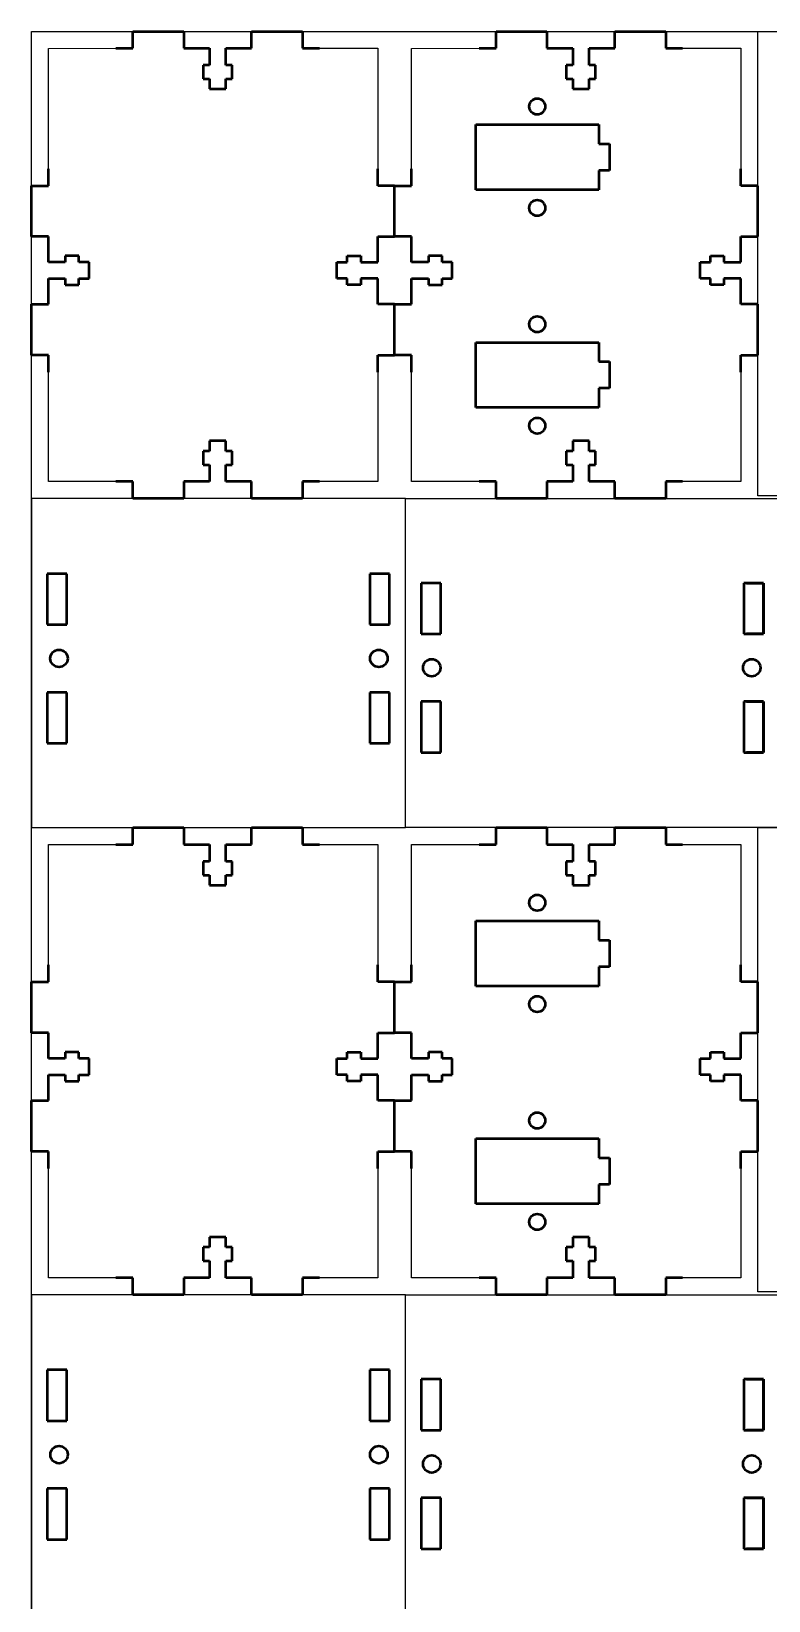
# Model space of a CAD drawing. Header units: millimetres. Extents: x 3153 to 3489, y 398 to 1818.
# Drawn here: x 3153.4 to 3291.4, y 1524.2 to 1818.2 of the extents above; entities that cross this region are included whole.
import ezdxf

# ---------------------------------------------------------------- set-up
doc = ezdxf.new("R2010")
doc.units = ezdxf.units.MM
doc.layers.add('Visible (ANSI)', color=7, linetype='Continuous', lineweight=50)

msp = doc.modelspace()

# ---------------------------------------------------------------- linework, layer by layer
at = {"color": 114, "true_color": 0x139b48}
msp.add_lwpolyline([(3153.39, 1818.22), (3489.16, 1818.22), (3489.16, 398.22), (3153.39, 398.22)], close=True, dxfattribs=at)
for points in [[(3289.38, 1818.22), (3359.38, 1818.22), (3359.38, 1731.22), (3289.38, 1731.22)], [(3223.39, 1730.69), (3153.39, 1730.69), (3153.39, 1669.05), (3223.39, 1669.05)], [(3293.4, 1669.05), (3223.4, 1669.05), (3223.39, 1730.69), (3293.39, 1730.69)], [(3289.38, 1669.05), (3359.38, 1669.05), (3359.38, 1582.05), (3289.38, 1582.05)], [(3223.4, 1581.52), (3153.39, 1581.52), (3153.4, 1519.87), (3223.4, 1519.87)], [(3293.4, 1519.88), (3223.4, 1519.87), (3223.4, 1581.52), (3293.4, 1581.52)]]:
    msp.add_lwpolyline(points, close=True)
for points in [[(3156.57, 1815.04), (3172.39, 1815.05)], [(3156.57, 1789.31), (3156.57, 1815.04)], [(3204.14, 1815.05), (3218.21, 1815.05)], [(3218.21, 1815.05), (3218.21, 1789.31)], [(3224.56, 1815.04), (3240.38, 1815.05)], [(3224.56, 1789.31), (3224.56, 1815.04)], [(3272.13, 1815.05), (3286.2, 1815.05)], [(3286.2, 1815.05), (3286.2, 1789.31)], [(3172.39, 1733.86), (3156.57, 1733.86), (3156.57, 1757.56)], [(3218.21, 1757.56), (3218.21, 1733.86), (3204.14, 1733.86)], [(3240.38, 1733.86), (3224.56, 1733.86), (3224.56, 1757.56)], [(3286.2, 1757.56), (3286.2, 1733.86), (3272.13, 1733.86)], [(3156.57, 1665.87), (3172.39, 1665.87)], [(3156.57, 1640.14), (3156.57, 1665.87)], [(3204.14, 1665.87), (3218.21, 1665.87)], [(3218.21, 1665.87), (3218.21, 1640.14)], [(3224.56, 1665.87), (3240.38, 1665.87)], [(3224.56, 1640.14), (3224.56, 1665.87)], [(3272.13, 1665.87), (3286.2, 1665.87)], [(3286.2, 1665.87), (3286.2, 1640.14)], [(3172.39, 1584.69), (3156.57, 1584.69), (3156.57, 1608.39)], [(3218.21, 1608.39), (3218.21, 1584.69), (3204.14, 1584.69)], [(3240.38, 1584.69), (3224.56, 1584.69), (3224.56, 1608.39)], [(3286.2, 1608.39), (3286.2, 1584.69), (3272.13, 1584.69)]]:
    msp.add_lwpolyline(points)
at = {"layer": 'Visible (ANSI)'}
for p, q in [((3172.39, 1818.22), (3181.91, 1818.22)), ((3172.39, 1815.05), (3172.39, 1818.22)), ((3181.91, 1818.22), (3181.91, 1815.05)), ((3194.61, 1818.22), (3204.14, 1818.22)), ((3194.61, 1815.05), (3194.61, 1818.22)), ((3204.14, 1818.22), (3204.14, 1815.05)), ((3240.38, 1818.22), (3249.9, 1818.22)), ((3240.38, 1815.05), (3240.38, 1818.22)), ((3249.9, 1818.22), (3249.9, 1815.05)), ((3262.6, 1818.22), (3272.13, 1818.22)), ((3262.6, 1815.05), (3262.6, 1818.22)), ((3272.13, 1818.22), (3272.13, 1815.05)), ((3169.21, 1815.05), (3172.39, 1815.05)), ((3181.91, 1815.05), (3186.74, 1815.05)), ((3186.74, 1815.05), (3186.74, 1811.87)), ((3189.79, 1811.87), (3189.79, 1815.05)), ((3189.79, 1815.05), (3194.61, 1815.05)), ((3204.14, 1815.05), (3207.31, 1815.05)), ((3237.2, 1815.05), (3240.38, 1815.05)), ((3249.9, 1815.05), (3254.73, 1815.05)), ((3254.73, 1815.05), (3254.73, 1811.87)), ((3257.78, 1811.87), (3257.78, 1815.05)), ((3257.78, 1815.05), (3262.6, 1815.05)), ((3272.13, 1815.05), (3275.3, 1815.05)), ((3185.53, 1811.87), (3185.53, 1809.33)), ((3186.74, 1811.87), (3185.53, 1811.87)), ((3190.99, 1811.87), (3189.79, 1811.87)), ((3190.99, 1809.33), (3190.99, 1811.87)), ((3253.52, 1811.87), (3253.52, 1809.33)), ((3254.73, 1811.87), (3253.52, 1811.87)), ((3258.98, 1811.87), (3257.78, 1811.87)), ((3258.98, 1809.33), (3258.98, 1811.87)), ((3185.53, 1809.33), (3186.74, 1809.33)), ((3186.74, 1809.33), (3186.74, 1807.43)), ((3189.79, 1809.33), (3190.99, 1809.33)), ((3189.79, 1807.43), (3189.79, 1809.33)), ((3253.52, 1809.33), (3254.73, 1809.33)), ((3254.73, 1809.33), (3254.73, 1807.43)), ((3257.78, 1809.33), (3258.98, 1809.33)), ((3257.78, 1807.43), (3257.78, 1809.33)), ((3186.74, 1807.43), (3189.79, 1807.43)), ((3254.73, 1807.43), (3257.78, 1807.43)), ((3236.58, 1788.55), (3236.58, 1800.75)), ((3236.58, 1800.75), (3259.58, 1800.75)), ((3259.58, 1800.75), (3259.58, 1797.15)), ((3259.58, 1797.15), (3261.58, 1797.15)), ((3261.58, 1797.15), (3261.58, 1792.15)), ((3156.57, 1789.31), (3156.57, 1792.49)), ((3218.21, 1789.31), (3218.21, 1792.49)), ((3224.56, 1789.31), (3224.56, 1792.49)), ((3261.58, 1792.15), (3259.58, 1792.15)), ((3259.58, 1792.15), (3259.58, 1788.55)), ((3286.2, 1789.31), (3286.2, 1792.49)), ((3153.39, 1779.79), (3153.39, 1789.31)), ((3153.39, 1789.31), (3156.57, 1789.31)), ((3221.38, 1789.31), (3218.21, 1789.31)), ((3221.38, 1779.79), (3221.38, 1789.31)), ((3221.38, 1789.31), (3224.56, 1789.31)), ((3221.38, 1779.79), (3221.38, 1789.31)), ((3259.58, 1788.55), (3236.58, 1788.55)), ((3289.38, 1789.31), (3286.2, 1789.31)), ((3289.38, 1779.79), (3289.38, 1789.31)), ((3156.57, 1779.79), (3153.39, 1779.79)), ((3156.57, 1774.96), (3156.57, 1779.79)), ((3218.21, 1774.96), (3218.21, 1779.79)), ((3218.21, 1779.79), (3221.38, 1779.79)), ((3224.56, 1779.79), (3221.38, 1779.79)), ((3224.56, 1774.96), (3224.56, 1779.79)), ((3286.2, 1774.96), (3286.2, 1779.79)), ((3286.2, 1779.79), (3289.38, 1779.79)), ((3159.74, 1776.17), (3159.74, 1774.96)), ((3162.28, 1776.17), (3159.74, 1776.17)), ((3162.28, 1774.96), (3162.28, 1776.17)), ((3212.49, 1776.17), (3215.03, 1776.17)), ((3212.49, 1774.96), (3212.49, 1776.17)), ((3215.03, 1776.17), (3215.03, 1774.96)), ((3227.73, 1776.17), (3227.73, 1774.96)), ((3230.27, 1776.17), (3227.73, 1776.17)), ((3230.27, 1774.96), (3230.27, 1776.17)), ((3280.49, 1776.17), (3283.03, 1776.17)), ((3280.49, 1774.96), (3280.49, 1776.17)), ((3283.03, 1776.17), (3283.03, 1774.96)), ((3159.74, 1774.96), (3156.57, 1774.96)), ((3164.19, 1774.96), (3162.28, 1774.96)), ((3164.19, 1771.91), (3164.19, 1774.96)), ((3210.59, 1771.91), (3210.59, 1774.96)), ((3210.59, 1774.96), (3212.49, 1774.96)), ((3215.03, 1774.96), (3218.21, 1774.96)), ((3227.73, 1774.96), (3224.56, 1774.96)), ((3232.18, 1774.96), (3230.27, 1774.96)), ((3232.18, 1771.91), (3232.18, 1774.96)), ((3278.58, 1771.91), (3278.58, 1774.96)), ((3278.58, 1774.96), (3280.49, 1774.96)), ((3283.03, 1774.96), (3286.2, 1774.96)), ((3156.57, 1771.91), (3159.74, 1771.91)), ((3156.57, 1767.09), (3156.57, 1771.91)), ((3159.74, 1771.91), (3159.74, 1770.71)), ((3159.74, 1770.71), (3162.28, 1770.71)), ((3162.28, 1771.91), (3164.19, 1771.91)), ((3162.28, 1770.71), (3162.28, 1771.91)), ((3212.49, 1771.91), (3210.59, 1771.91)), ((3212.49, 1770.71), (3212.49, 1771.91)), ((3215.03, 1770.71), (3212.49, 1770.71)), ((3215.03, 1771.91), (3215.03, 1770.71)), ((3218.21, 1771.91), (3215.03, 1771.91)), ((3218.21, 1767.09), (3218.21, 1771.91)), ((3224.56, 1771.91), (3227.73, 1771.91)), ((3224.56, 1767.09), (3224.56, 1771.91)), ((3227.73, 1771.91), (3227.73, 1770.71)), ((3227.73, 1770.71), (3230.27, 1770.71)), ((3230.27, 1771.91), (3232.18, 1771.91)), ((3230.27, 1770.71), (3230.27, 1771.91)), ((3280.49, 1771.91), (3278.58, 1771.91)), ((3280.49, 1770.71), (3280.49, 1771.91)), ((3283.03, 1770.71), (3280.49, 1770.71)), ((3283.03, 1771.91), (3283.03, 1770.71)), ((3286.2, 1771.91), (3283.03, 1771.91)), ((3286.2, 1767.09), (3286.2, 1771.91)), ((3153.39, 1757.56), (3153.39, 1767.09)), ((3153.39, 1767.09), (3156.57, 1767.09)), ((3221.38, 1767.09), (3218.21, 1767.09)), ((3221.38, 1757.56), (3221.38, 1767.09)), ((3221.38, 1767.09), (3224.56, 1767.09)), ((3221.38, 1757.56), (3221.38, 1767.09)), ((3289.38, 1767.09), (3286.2, 1767.09)), ((3289.38, 1757.56), (3289.38, 1767.09)), ((3236.58, 1747.75), (3236.58, 1759.95)), ((3236.58, 1759.95), (3259.58, 1759.95)), ((3259.58, 1759.95), (3259.58, 1756.35)), ((3156.57, 1757.56), (3153.39, 1757.56)), ((3156.57, 1754.39), (3156.57, 1757.56)), ((3218.21, 1754.39), (3218.21, 1757.56)), ((3218.21, 1757.56), (3221.38, 1757.56)), ((3224.56, 1757.56), (3221.38, 1757.56)), ((3224.56, 1754.39), (3224.56, 1757.56)), ((3259.58, 1756.35), (3261.58, 1756.35)), ((3261.58, 1756.35), (3261.58, 1751.35)), ((3286.2, 1754.39), (3286.2, 1757.56)), ((3286.2, 1757.56), (3289.38, 1757.56)), ((3261.58, 1751.35), (3259.58, 1751.35)), ((3259.58, 1751.35), (3259.58, 1747.75)), ((3259.58, 1747.75), (3236.58, 1747.75)), ((3189.79, 1741.48), (3186.74, 1741.48)), ((3186.74, 1741.48), (3186.74, 1739.58)), ((3189.79, 1739.58), (3189.79, 1741.48)), ((3257.78, 1741.48), (3254.73, 1741.48)), ((3254.73, 1741.48), (3254.73, 1739.58)), ((3257.78, 1739.58), (3257.78, 1741.48)), ((3185.53, 1739.58), (3185.53, 1737.04)), ((3186.74, 1739.58), (3185.53, 1739.58)), ((3190.99, 1739.58), (3189.79, 1739.58)), ((3190.99, 1737.04), (3190.99, 1739.58)), ((3253.52, 1739.58), (3253.52, 1737.04)), ((3254.73, 1739.58), (3253.52, 1739.58)), ((3258.98, 1739.58), (3257.78, 1739.58)), ((3258.98, 1737.04), (3258.98, 1739.58)), ((3185.53, 1737.04), (3186.74, 1737.04)), ((3186.74, 1737.04), (3186.74, 1733.86)), ((3189.79, 1737.04), (3190.99, 1737.04)), ((3189.79, 1733.86), (3189.79, 1737.04)), ((3253.52, 1737.04), (3254.73, 1737.04)), ((3254.73, 1737.04), (3254.73, 1733.86)), ((3257.78, 1737.04), (3258.98, 1737.04)), ((3257.78, 1733.86), (3257.78, 1737.04)), ((3172.39, 1733.86), (3169.21, 1733.86)), ((3172.39, 1730.69), (3172.39, 1733.86)), ((3186.74, 1733.86), (3181.91, 1733.86)), ((3181.91, 1733.86), (3181.91, 1730.69)), ((3194.61, 1733.86), (3189.79, 1733.86)), ((3194.61, 1730.69), (3194.61, 1733.86)), ((3207.31, 1733.86), (3204.14, 1733.86)), ((3204.14, 1733.86), (3204.14, 1730.69)), ((3240.38, 1733.86), (3237.2, 1733.86)), ((3240.38, 1730.69), (3240.38, 1733.86)), ((3254.73, 1733.86), (3249.9, 1733.86)), ((3249.9, 1733.86), (3249.9, 1730.69)), ((3262.6, 1733.86), (3257.78, 1733.86)), ((3262.6, 1730.69), (3262.6, 1733.86)), ((3275.3, 1733.86), (3272.13, 1733.86)), ((3272.13, 1733.86), (3272.13, 1730.69)), ((3181.91, 1730.69), (3172.39, 1730.69)), ((3204.14, 1730.69), (3194.61, 1730.69)), ((3249.9, 1730.69), (3240.38, 1730.69)), ((3272.13, 1730.69), (3262.6, 1730.69)), ((3159.52, 1716.62), (3156.34, 1716.62)), ((3156.34, 1716.62), (3156.34, 1707.09)), ((3160.04, 1716.62), (3156.34, 1716.62)), ((3156.34, 1716.62), (3156.34, 1707.09)), ((3160.04, 1707.09), (3160.04, 1716.62)), ((3220.42, 1716.62), (3216.72, 1716.62)), ((3216.72, 1716.62), (3216.72, 1707.09)), ((3220.42, 1716.62), (3217.25, 1716.62)), ((3220.42, 1707.09), (3220.42, 1716.62)), ((3220.42, 1707.09), (3220.42, 1716.62)), ((3229.52, 1714.87), (3226.34, 1714.87)), ((3226.34, 1714.87), (3226.34, 1705.35)), ((3230.04, 1714.87), (3226.34, 1714.87)), ((3226.34, 1714.87), (3226.34, 1705.35)), ((3230.04, 1705.35), (3230.04, 1714.87)), ((3290.43, 1714.87), (3286.73, 1714.87)), ((3286.73, 1714.87), (3286.73, 1705.35)), ((3287.25, 1714.87), (3290.43, 1714.87)), ((3290.43, 1714.87), (3290.43, 1705.35)), ((3290.43, 1705.35), (3290.43, 1714.87)), ((3156.34, 1707.09), (3159.52, 1707.09)), ((3156.34, 1707.09), (3160.04, 1707.09)), ((3216.72, 1707.09), (3220.42, 1707.09)), ((3217.25, 1707.09), (3220.42, 1707.09)), ((3226.34, 1705.35), (3229.52, 1705.35)), ((3226.34, 1705.35), (3230.04, 1705.35)), ((3286.73, 1705.35), (3290.43, 1705.35)), ((3290.43, 1705.35), (3287.25, 1705.35)), ((3159.52, 1694.39), (3156.34, 1694.39)), ((3156.34, 1694.39), (3156.34, 1684.87)), ((3160.04, 1694.39), (3156.34, 1694.39)), ((3156.34, 1694.39), (3156.34, 1684.87)), ((3160.04, 1684.87), (3160.04, 1694.39)), ((3220.42, 1694.39), (3216.72, 1694.39)), ((3216.72, 1694.39), (3216.72, 1684.87)), ((3220.42, 1684.87), (3220.42, 1694.39)), ((3229.52, 1692.65), (3226.34, 1692.65)), ((3226.34, 1692.65), (3226.34, 1683.12)), ((3230.04, 1692.65), (3226.34, 1692.65)), ((3226.34, 1692.65), (3226.34, 1683.12)), ((3230.04, 1683.12), (3230.04, 1692.65)), ((3290.43, 1692.65), (3286.73, 1692.65)), ((3286.73, 1692.65), (3286.73, 1683.12)), ((3287.25, 1692.65), (3290.43, 1692.65)), ((3290.43, 1692.65), (3290.43, 1683.12)), ((3290.43, 1683.12), (3290.43, 1692.65)), ((3156.34, 1684.87), (3159.52, 1684.87)), ((3156.34, 1684.87), (3160.04, 1684.87)), ((3216.72, 1684.87), (3220.42, 1684.87)), ((3226.34, 1683.12), (3229.52, 1683.12)), ((3226.34, 1683.12), (3230.04, 1683.12)), ((3286.73, 1683.12), (3290.43, 1683.12)), ((3290.43, 1683.12), (3287.25, 1683.12)), ((3172.39, 1669.05), (3181.91, 1669.05)), ((3172.39, 1665.87), (3172.39, 1669.05)), ((3181.91, 1669.05), (3181.91, 1665.87)), ((3194.61, 1669.05), (3204.14, 1669.05)), ((3194.61, 1665.87), (3194.61, 1669.05)), ((3204.14, 1669.05), (3204.14, 1665.87)), ((3240.38, 1669.05), (3249.9, 1669.05)), ((3240.38, 1665.87), (3240.38, 1669.05)), ((3249.9, 1669.05), (3249.9, 1665.87)), ((3262.6, 1669.05), (3272.13, 1669.05)), ((3262.6, 1665.87), (3262.6, 1669.05)), ((3272.13, 1669.05), (3272.13, 1665.87)), ((3169.21, 1665.87), (3172.39, 1665.87)), ((3181.91, 1665.87), (3186.74, 1665.87)), ((3186.74, 1665.87), (3186.74, 1662.7)), ((3189.79, 1662.7), (3189.79, 1665.87)), ((3189.79, 1665.87), (3194.61, 1665.87)), ((3204.14, 1665.87), (3207.31, 1665.87)), ((3237.2, 1665.87), (3240.38, 1665.87)), ((3249.9, 1665.87), (3254.73, 1665.87)), ((3254.73, 1665.87), (3254.73, 1662.7)), ((3257.78, 1662.7), (3257.78, 1665.87)), ((3257.78, 1665.87), (3262.6, 1665.87)), ((3272.13, 1665.87), (3275.3, 1665.87)), ((3185.53, 1662.7), (3185.53, 1660.16)), ((3186.74, 1662.7), (3185.53, 1662.7)), ((3190.99, 1662.7), (3189.79, 1662.7)), ((3190.99, 1660.16), (3190.99, 1662.7)), ((3253.52, 1662.7), (3253.52, 1660.16)), ((3254.73, 1662.7), (3253.52, 1662.7)), ((3258.98, 1662.7), (3257.78, 1662.7)), ((3258.98, 1660.16), (3258.98, 1662.7)), ((3185.53, 1660.16), (3186.74, 1660.16)), ((3186.74, 1660.16), (3186.74, 1658.25)), ((3186.74, 1658.25), (3189.79, 1658.25)), ((3189.79, 1660.16), (3190.99, 1660.16)), ((3189.79, 1658.25), (3189.79, 1660.16)), ((3253.52, 1660.16), (3254.73, 1660.16)), ((3254.73, 1660.16), (3254.73, 1658.25)), ((3254.73, 1658.25), (3257.78, 1658.25)), ((3257.78, 1660.16), (3258.98, 1660.16)), ((3257.78, 1658.25), (3257.78, 1660.16)), ((3236.58, 1639.37), (3236.58, 1651.57)), ((3236.58, 1651.57), (3259.58, 1651.57)), ((3259.58, 1651.57), (3259.58, 1647.97)), ((3259.58, 1647.97), (3261.58, 1647.97)), ((3261.58, 1647.97), (3261.58, 1642.97)), ((3156.57, 1640.14), (3156.57, 1643.31)), ((3218.21, 1640.14), (3218.21, 1643.31)), ((3224.56, 1640.14), (3224.56, 1643.31)), ((3261.58, 1642.97), (3259.58, 1642.97)), ((3259.58, 1642.97), (3259.58, 1639.37)), ((3286.2, 1640.14), (3286.2, 1643.31)), ((3153.39, 1630.61), (3153.39, 1640.14)), ((3153.39, 1640.14), (3156.57, 1640.14)), ((3221.39, 1640.14), (3218.21, 1640.14)), ((3221.39, 1630.61), (3221.39, 1640.14)), ((3221.39, 1640.14), (3224.56, 1640.14)), ((3221.39, 1630.61), (3221.39, 1640.14)), ((3259.58, 1639.37), (3236.58, 1639.37)), ((3289.38, 1640.14), (3286.2, 1640.14)), ((3289.38, 1630.61), (3289.38, 1640.14)), ((3156.57, 1630.61), (3153.39, 1630.61)), ((3156.57, 1625.79), (3156.57, 1630.61)), ((3218.21, 1625.79), (3218.21, 1630.61)), ((3218.21, 1630.61), (3221.39, 1630.61)), ((3224.56, 1630.61), (3221.39, 1630.61)), ((3224.56, 1625.79), (3224.56, 1630.61)), ((3286.2, 1625.79), (3286.2, 1630.61)), ((3286.2, 1630.61), (3289.38, 1630.61)), ((3159.74, 1626.99), (3159.74, 1625.79)), ((3162.28, 1626.99), (3159.74, 1626.99)), ((3162.28, 1625.79), (3162.28, 1626.99)), ((3212.5, 1626.99), (3215.04, 1626.99)), ((3212.5, 1625.79), (3212.5, 1626.99)), ((3215.04, 1626.99), (3215.04, 1625.79)), ((3227.74, 1626.99), (3227.74, 1625.79)), ((3230.28, 1626.99), (3227.74, 1626.99)), ((3230.28, 1625.79), (3230.28, 1626.99)), ((3280.49, 1626.99), (3283.03, 1626.99)), ((3280.49, 1625.79), (3280.49, 1626.99)), ((3283.03, 1626.99), (3283.03, 1625.79)), ((3159.74, 1625.79), (3156.57, 1625.79)), ((3164.19, 1625.79), (3162.28, 1625.79)), ((3164.19, 1622.74), (3164.19, 1625.79)), ((3210.59, 1622.74), (3210.59, 1625.79)), ((3210.59, 1625.79), (3212.5, 1625.79)), ((3215.04, 1625.79), (3218.21, 1625.79)), ((3227.74, 1625.79), (3224.56, 1625.79)), ((3232.18, 1625.79), (3230.28, 1625.79)), ((3232.18, 1622.74), (3232.18, 1625.79)), ((3278.58, 1622.74), (3278.58, 1625.79)), ((3278.58, 1625.79), (3280.49, 1625.79)), ((3283.03, 1625.79), (3286.2, 1625.79)), ((3156.57, 1622.74), (3159.74, 1622.74)), ((3156.57, 1617.91), (3156.57, 1622.74)), ((3159.74, 1622.74), (3159.74, 1621.53)), ((3159.74, 1621.53), (3162.28, 1621.53)), ((3162.28, 1622.74), (3164.19, 1622.74)), ((3162.28, 1621.53), (3162.28, 1622.74)), ((3212.5, 1622.74), (3210.59, 1622.74)), ((3212.5, 1621.53), (3212.5, 1622.74)), ((3215.04, 1621.53), (3212.5, 1621.53)), ((3215.04, 1622.74), (3215.04, 1621.53)), ((3218.21, 1622.74), (3215.04, 1622.74)), ((3218.21, 1617.91), (3218.21, 1622.74)), ((3224.56, 1622.74), (3227.74, 1622.74)), ((3224.56, 1617.91), (3224.56, 1622.74)), ((3227.74, 1622.74), (3227.74, 1621.53)), ((3227.74, 1621.53), (3230.28, 1621.53)), ((3230.28, 1622.74), (3232.18, 1622.74)), ((3230.28, 1621.53), (3230.28, 1622.74)), ((3280.49, 1622.74), (3278.58, 1622.74)), ((3280.49, 1621.53), (3280.49, 1622.74)), ((3283.03, 1621.53), (3280.49, 1621.53)), ((3283.03, 1622.74), (3283.03, 1621.53)), ((3286.2, 1622.74), (3283.03, 1622.74)), ((3286.2, 1617.91), (3286.2, 1622.74)), ((3153.39, 1608.39), (3153.39, 1617.91)), ((3153.39, 1617.91), (3156.57, 1617.91)), ((3221.39, 1617.91), (3218.21, 1617.91)), ((3221.39, 1608.39), (3221.39, 1617.91)), ((3221.39, 1617.91), (3224.56, 1617.91)), ((3221.39, 1608.39), (3221.39, 1617.91)), ((3289.38, 1617.91), (3286.2, 1617.91)), ((3289.38, 1608.39), (3289.38, 1617.91)), ((3156.57, 1608.39), (3153.39, 1608.39)), ((3156.57, 1605.21), (3156.57, 1608.39)), ((3218.21, 1605.21), (3218.21, 1608.39)), ((3218.21, 1608.39), (3221.39, 1608.39)), ((3224.56, 1608.39), (3221.39, 1608.39)), ((3224.56, 1605.21), (3224.56, 1608.39)), ((3236.58, 1598.57), (3236.58, 1610.77)), ((3236.58, 1610.77), (3259.58, 1610.77)), ((3259.58, 1610.77), (3259.58, 1607.17)), ((3286.2, 1605.21), (3286.2, 1608.39)), ((3286.2, 1608.39), (3289.38, 1608.39)), ((3259.58, 1607.17), (3261.58, 1607.17)), ((3261.58, 1607.17), (3261.58, 1602.17)), ((3261.58, 1602.17), (3259.58, 1602.17)), ((3259.58, 1602.17), (3259.58, 1598.57)), ((3259.58, 1598.57), (3236.58, 1598.57)), ((3189.79, 1592.31), (3186.74, 1592.31)), ((3186.74, 1592.31), (3186.74, 1590.41)), ((3189.79, 1590.41), (3189.79, 1592.31)), ((3257.78, 1592.31), (3254.73, 1592.31)), ((3254.73, 1592.31), (3254.73, 1590.41)), ((3257.78, 1590.41), (3257.78, 1592.31)), ((3185.53, 1590.41), (3185.53, 1587.87)), ((3186.74, 1590.41), (3185.53, 1590.41)), ((3185.53, 1587.87), (3186.74, 1587.87)), ((3186.74, 1587.87), (3186.74, 1584.69)), ((3190.99, 1590.41), (3189.79, 1590.41)), ((3189.79, 1587.87), (3190.99, 1587.87)), ((3189.79, 1584.69), (3189.79, 1587.87)), ((3190.99, 1587.87), (3190.99, 1590.41)), ((3253.52, 1590.41), (3253.52, 1587.87)), ((3254.73, 1590.41), (3253.52, 1590.41)), ((3253.52, 1587.87), (3254.73, 1587.87)), ((3254.73, 1587.87), (3254.73, 1584.69)), ((3258.98, 1590.41), (3257.78, 1590.41)), ((3257.78, 1587.87), (3258.98, 1587.87)), ((3257.78, 1584.69), (3257.78, 1587.87)), ((3258.98, 1587.87), (3258.98, 1590.41)), ((3172.39, 1584.69), (3169.21, 1584.69)), ((3172.39, 1581.52), (3172.39, 1584.69)), ((3186.74, 1584.69), (3181.91, 1584.69)), ((3181.91, 1584.69), (3181.91, 1581.52)), ((3194.61, 1584.69), (3189.79, 1584.69)), ((3194.61, 1581.52), (3194.61, 1584.69)), ((3207.31, 1584.69), (3204.14, 1584.69)), ((3204.14, 1584.69), (3204.14, 1581.52)), ((3240.38, 1584.69), (3237.2, 1584.69)), ((3240.38, 1581.52), (3240.38, 1584.69)), ((3254.73, 1584.69), (3249.9, 1584.69)), ((3249.9, 1584.69), (3249.9, 1581.52)), ((3262.6, 1584.69), (3257.78, 1584.69)), ((3262.6, 1581.52), (3262.6, 1584.69)), ((3275.3, 1584.69), (3272.13, 1584.69)), ((3272.13, 1584.69), (3272.13, 1581.52)), ((3181.91, 1581.52), (3172.39, 1581.52)), ((3204.14, 1581.52), (3194.61, 1581.52)), ((3249.9, 1581.52), (3240.38, 1581.52)), ((3272.13, 1581.52), (3262.6, 1581.52)), ((3159.52, 1567.44), (3156.34, 1567.44)), ((3156.34, 1567.44), (3156.34, 1557.92)), ((3160.04, 1567.44), (3156.34, 1567.44)), ((3156.34, 1567.44), (3156.34, 1557.92)), ((3160.04, 1557.92), (3160.04, 1567.44)), ((3220.43, 1567.44), (3216.73, 1567.44)), ((3216.73, 1567.44), (3216.73, 1557.92)), ((3220.43, 1567.44), (3217.25, 1567.44)), ((3220.43, 1557.92), (3220.43, 1567.44)), ((3220.43, 1557.92), (3220.43, 1567.44)), ((3229.52, 1565.7), (3226.35, 1565.7)), ((3226.35, 1565.7), (3226.35, 1556.17)), ((3230.05, 1565.7), (3226.35, 1565.7)), ((3226.35, 1565.7), (3226.35, 1556.17)), ((3230.05, 1556.17), (3230.05, 1565.7)), ((3290.43, 1565.7), (3286.73, 1565.7)), ((3286.73, 1565.7), (3286.73, 1556.17)), ((3287.25, 1565.7), (3290.43, 1565.7)), ((3290.43, 1565.7), (3290.43, 1556.17)), ((3290.43, 1556.17), (3290.43, 1565.7)), ((3156.34, 1557.92), (3159.52, 1557.92)), ((3156.34, 1557.92), (3160.04, 1557.92)), ((3216.73, 1557.92), (3220.43, 1557.92)), ((3217.25, 1557.92), (3220.43, 1557.92)), ((3226.35, 1556.17), (3229.52, 1556.17)), ((3226.35, 1556.17), (3230.05, 1556.17)), ((3286.73, 1556.17), (3290.43, 1556.17)), ((3290.43, 1556.17), (3287.25, 1556.17)), ((3159.52, 1545.22), (3156.34, 1545.22)), ((3156.34, 1545.22), (3156.34, 1535.69)), ((3160.04, 1545.22), (3156.34, 1545.22)), ((3156.34, 1545.22), (3156.34, 1535.69)), ((3160.04, 1535.69), (3160.04, 1545.22)), ((3220.43, 1545.22), (3216.73, 1545.22)), ((3216.73, 1545.22), (3216.73, 1535.69)), ((3220.43, 1535.69), (3220.43, 1545.22)), ((3229.52, 1543.47), (3226.35, 1543.47)), ((3226.35, 1543.47), (3226.35, 1533.95)), ((3230.05, 1543.47), (3226.35, 1543.47)), ((3226.35, 1543.47), (3226.35, 1533.95)), ((3230.05, 1533.95), (3230.05, 1543.47)), ((3290.43, 1543.47), (3286.73, 1543.47)), ((3286.73, 1543.47), (3286.73, 1533.95)), ((3287.25, 1543.47), (3290.43, 1543.47)), ((3290.43, 1543.47), (3290.43, 1533.95)), ((3290.43, 1533.95), (3290.43, 1543.47)), ((3156.34, 1535.69), (3159.52, 1535.69)), ((3156.34, 1535.69), (3160.04, 1535.69)), ((3216.73, 1535.69), (3220.43, 1535.69)), ((3226.35, 1533.95), (3229.52, 1533.95)), ((3226.35, 1533.95), (3230.05, 1533.95)), ((3286.73, 1533.95), (3290.43, 1533.95)), ((3290.43, 1533.95), (3287.25, 1533.95))]:
    msp.add_line(p, q, dxfattribs=at)
for centre, radius in [((3248.08, 1804.15), 1.5), ((3248.08, 1785.15), 1.5), ((3248.08, 1763.35), 1.5), ((3248.08, 1744.35), 1.5), ((3158.56, 1700.74), 1.63), ((3218.43, 1700.74), 1.63), ((3228.33, 1699), 1.63), ((3288.23, 1699), 1.63), ((3248.08, 1654.97), 1.5), ((3248.08, 1635.97), 1.5), ((3248.08, 1614.17), 1.5), ((3248.08, 1595.17), 1.5), ((3158.57, 1551.57), 1.63), ((3218.43, 1551.57), 1.63), ((3228.33, 1549.82), 1.63), ((3288.23, 1549.82), 1.63)]:
    msp.add_circle(centre, radius, dxfattribs=at)

doc.saveas('drawing.dxf')
